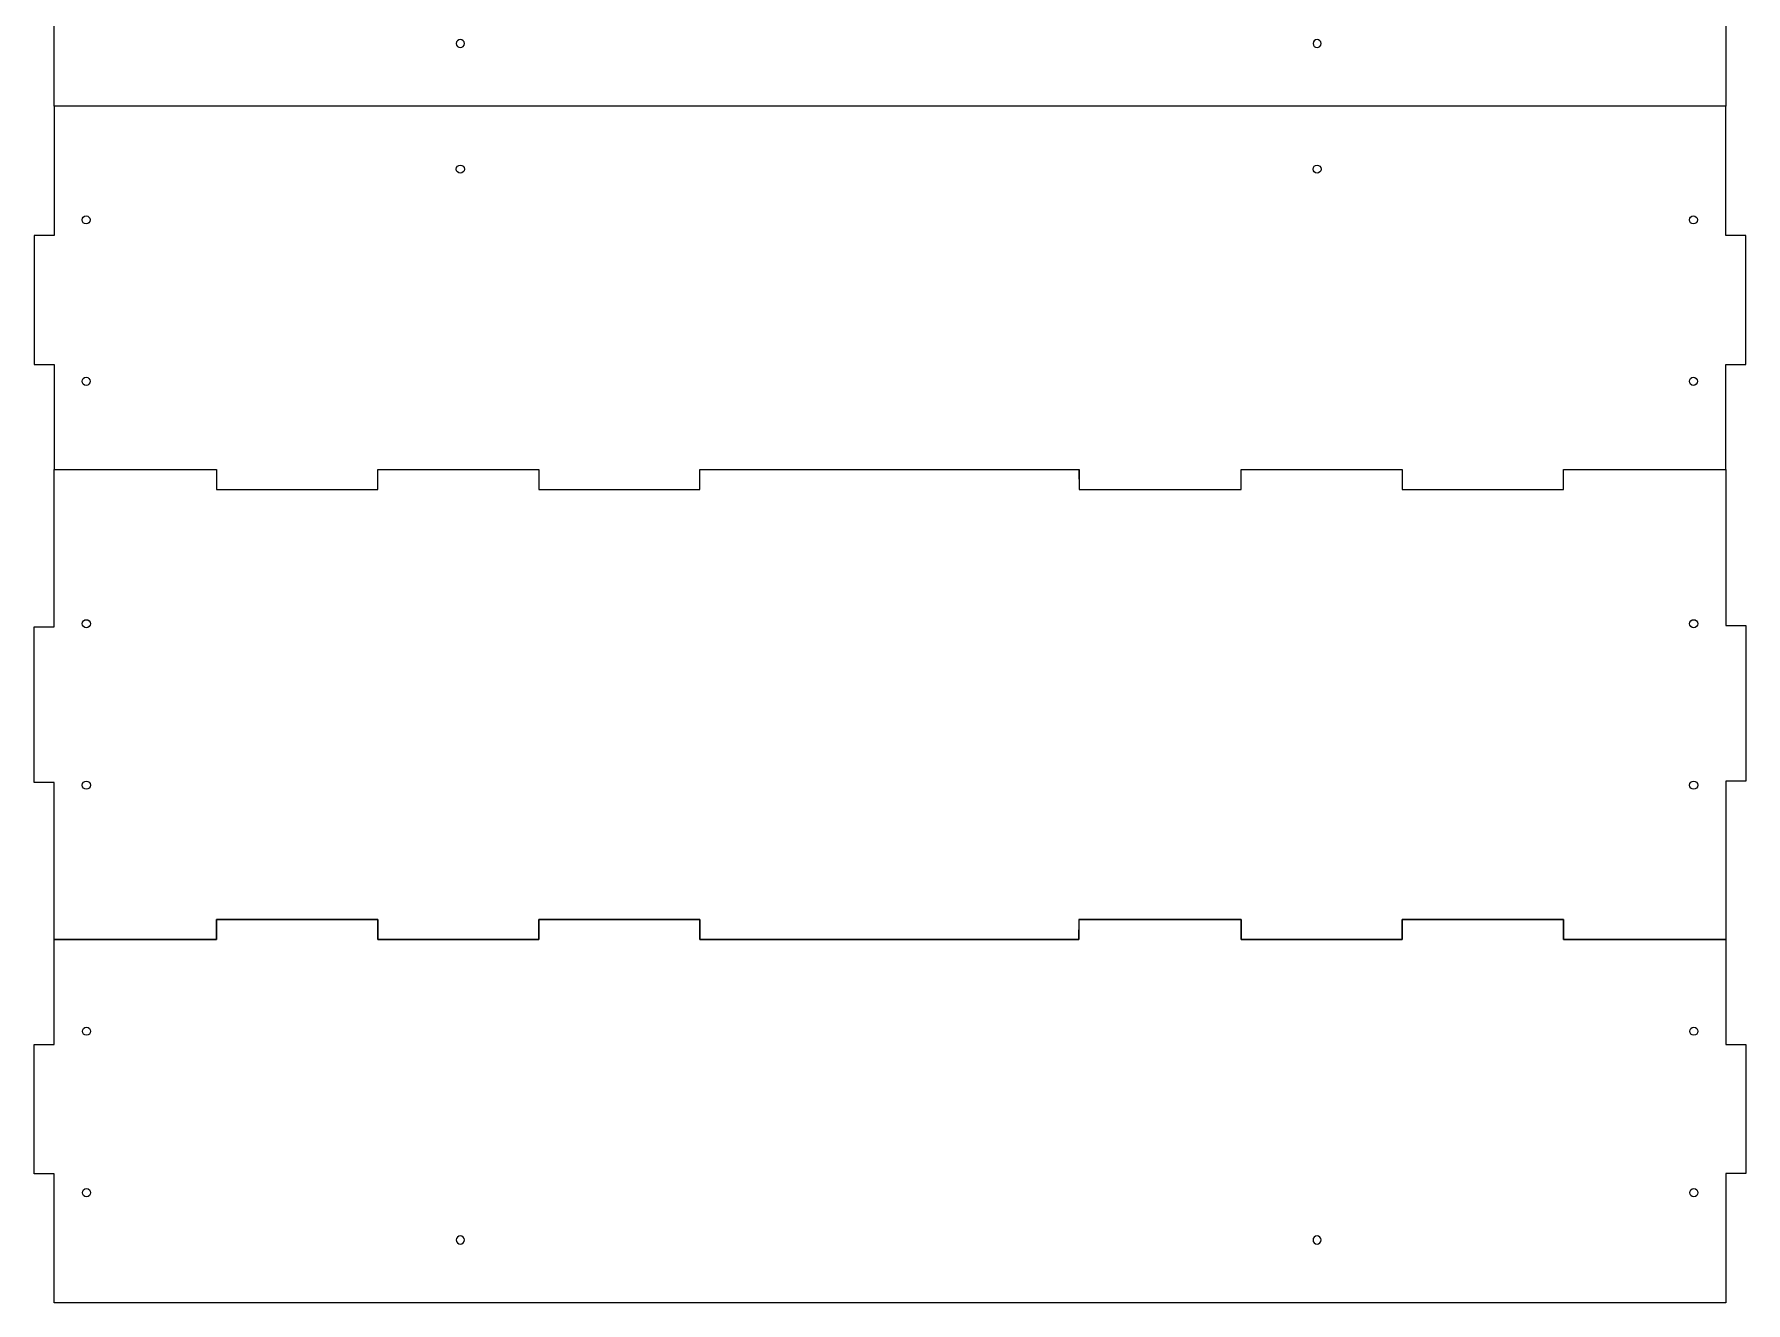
# Model space of a CAD drawing. Header units: millimetres. Extents: x -410 to 959, y -509 to 604.
# Drawn here: x -410 to 120, y -509 to -116 of the extents above; entities that cross this region are included whole.
import ezdxf

# ---------------------------------------------------------------- set-up
doc = ezdxf.new("R2010")
doc.units = ezdxf.units.MM
doc.header["$MEASUREMENT"] = 0
doc.layers.add('Layer 1', color=7, linetype='Continuous')

msp = doc.modelspace()

# ---------------------------------------------------------------- linework, layer by layer
at = {"layer": 'Layer 1', "color": 240, "lineweight": 9}
for points in [[(114.1966, -138.2001), (114.1966, -138.2001), (114.1966, -98.1772), (114.1966, -98.1772), (114.1966, -98.1772), (114.1966, -98.1772), (120.4064, -98.1772), (120.4064, -98.1772), (120.4064, -98.1772), (120.4064, -98.1772), (120.4064, -58.1771), (120.4064, -58.1771), (120.4064, -58.1771), (120.4064, -58.1771), (114.1966, -58.1771), (114.1966, -58.1771), (114.1966, -58.1771), (114.1966, -58.1771), (114.1966, -25.6001), (114.1966, -25.6001), (114.1966, -25.6001), (114.1966, -25.6001), (63.8747, -25.6001), (63.8747, -25.6001), (63.8747, -25.6001), (63.8747, -25.6001), (63.8747, -19.4001), (63.8747, -19.4001), (63.8747, -19.4001), (63.8747, -19.4001), (13.9522, -19.4001), (13.9522, -19.4001), (13.9522, -19.4001), (13.9522, -19.4001), (13.9522, -25.6001), (13.9522, -25.6001), (13.9522, -25.6001), (13.9522, -25.6001), (-35.9703, -25.6001), (-35.9703, -25.6001), (-35.9703, -25.6001), (-35.9703, -25.6001), (-35.9703, -19.4001), (-35.9703, -19.4001), (-35.9703, -19.4001), (-35.9703, -19.4001), (-86.1874, -19.4001), (-86.1874, -19.4001), (-86.1874, -19.4001), (-86.1874, -19.4001), (-86.2398, -25.6001), (-86.2398, -25.6001), (-86.2398, -25.6001), (-86.2398, -25.6001), (-203.7628, -25.6001), (-203.7628, -25.6001), (-203.7628, -25.6001), (-203.7628, -25.6001), (-203.7104, -19.4001), (-203.7104, -19.4001), (-203.7104, -19.4001), (-203.7104, -19.4001), (-253.6329, -19.4001), (-253.6329, -19.4001), (-253.6329, -19.4001), (-253.6329, -19.4001), (-253.6329, -25.6001), (-253.6329, -25.6001), (-253.6329, -25.6001), (-253.6329, -25.6001), (-303.5554, -25.6001), (-303.5554, -25.6001), (-303.5554, -25.6001), (-303.5554, -25.6001), (-303.5554, -19.4001), (-303.5554, -19.4001), (-303.5554, -19.4001), (-303.5554, -19.4001), (-353.4779, -19.4001), (-353.4779, -19.4001), (-353.4779, -19.4001), (-353.4779, -19.4001), (-353.4779, -25.6001), (-353.4779, -25.6001), (-353.4779, -25.6001), (-353.4779, -25.6001), (-403.7999, -25.6001), (-403.7999, -25.6001), (-403.7999, -25.6001), (-403.7999, -25.6001), (-403.7999, -58.1929), (-403.7999, -58.1929), (-403.7999, -58.1929), (-403.7999, -58.1929), (-409.9999, -58.1929), (-409.9999, -58.1929), (-409.9999, -58.1929), (-409.9999, -58.1929), (-409.9999, -98.1929), (-409.9999, -98.1929), (-409.9999, -98.1929), (-409.9999, -98.1929), (-403.7999, -98.1929), (-403.7999, -98.1929), (-403.7999, -98.1929), (-403.7999, -98.1929), (-403.7999, -138.2001), (-403.7999, -138.2001), (-403.7999, -138.2001), (-403.7999, -138.2001), (114.1966, -138.2001), (114.1966, -138.2001)], [(114.1966, -138.2001), (114.1966, -138.2001), (114.1966, -178.223), (114.1966, -178.223), (114.1966, -178.223), (114.1966, -178.223), (120.4064, -178.223), (120.4064, -178.223), (120.4064, -178.223), (120.4064, -178.223), (120.4064, -218.2231), (120.4064, -218.2231), (120.4064, -218.2231), (120.4064, -218.2231), (114.1966, -218.2231), (114.1966, -218.2231), (114.1966, -218.2231), (114.1966, -218.2231), (114.1966, -250.8001), (114.1966, -250.8001), (114.1966, -250.8001), (114.1966, -250.8001), (63.8747, -250.8001), (63.8747, -250.8001), (63.8747, -250.8001), (63.8747, -250.8001), (63.8747, -257.0001), (63.8747, -257.0001), (63.8747, -257.0001), (63.8747, -257.0001), (13.9522, -257.0001), (13.9522, -257.0001), (13.9522, -257.0001), (13.9522, -257.0001), (13.9522, -250.8001), (13.9522, -250.8001), (13.9522, -250.8001), (13.9522, -250.8001), (-35.9703, -250.8001), (-35.9703, -250.8001), (-35.9703, -250.8001), (-35.9703, -250.8001), (-35.9703, -257.0001), (-35.9703, -257.0001), (-35.9703, -257.0001), (-35.9703, -257.0001), (-86.1874, -257.0001), (-86.1874, -257.0001), (-86.1874, -257.0001), (-86.1874, -257.0001), (-86.2398, -250.8001), (-86.2398, -250.8001), (-86.2398, -250.8001), (-86.2398, -250.8001), (-203.7628, -250.8001), (-203.7628, -250.8001), (-203.7628, -250.8001), (-203.7628, -250.8001), (-203.7104, -257.0001), (-203.7104, -257.0001), (-203.7104, -257.0001), (-203.7104, -257.0001), (-253.6329, -257.0001), (-253.6329, -257.0001), (-253.6329, -257.0001), (-253.6329, -257.0001), (-253.6329, -250.8001), (-253.6329, -250.8001), (-253.6329, -250.8001), (-253.6329, -250.8001), (-303.5554, -250.8001), (-303.5554, -250.8001), (-303.5554, -250.8001), (-303.5554, -250.8001), (-303.5554, -257.0001), (-303.5554, -257.0001), (-303.5554, -257.0001), (-303.5554, -257.0001), (-353.4779, -257.0001), (-353.4779, -257.0001), (-353.4779, -257.0001), (-353.4779, -257.0001), (-353.4779, -250.8001), (-353.4779, -250.8001), (-353.4779, -250.8001), (-353.4779, -250.8001), (-403.7999, -250.8001), (-403.7999, -250.8001), (-403.7999, -250.8001), (-403.7999, -250.8001), (-403.7999, -218.2073), (-403.7999, -218.2073), (-403.7999, -218.2073), (-403.7999, -218.2073), (-409.9999, -218.2073), (-409.9999, -218.2073), (-409.9999, -218.2073), (-409.9999, -218.2073), (-409.9999, -178.2073), (-409.9999, -178.2073), (-409.9999, -178.2073), (-409.9999, -178.2073), (-403.7999, -178.2073), (-403.7999, -178.2073), (-403.7999, -178.2073), (-403.7999, -178.2073), (-403.7999, -138.2001), (-403.7999, -138.2001), (-403.7999, -138.2001), (-403.7999, -138.2001), (114.1966, -138.2001), (114.1966, -138.2001)], [(114.1967, -509), (114.1967, -509), (114.1967, -468.9771), (114.1967, -468.9771), (114.1967, -468.9771), (114.1967, -468.9771), (120.4065, -468.9771), (120.4065, -468.9771), (120.4065, -468.9771), (120.4065, -468.9771), (120.4065, -428.977), (120.4065, -428.977), (120.4065, -428.977), (120.4065, -428.977), (114.1967, -428.977), (114.1967, -428.977), (114.1967, -428.977), (114.1967, -428.977), (114.1967, -396.4), (114.1967, -396.4), (114.1967, -396.4), (114.1967, -396.4), (63.8748, -396.4), (63.8748, -396.4), (63.8748, -396.4), (63.8748, -396.4), (63.8748, -390.2), (63.8748, -390.2), (63.8748, -390.2), (63.8748, -390.2), (13.9523, -390.2), (13.9523, -390.2), (13.9523, -390.2), (13.9523, -390.2), (13.9523, -396.4), (13.9523, -396.4), (13.9523, -396.4), (13.9523, -396.4), (-35.9702, -396.4), (-35.9702, -396.4), (-35.9702, -396.4), (-35.9702, -396.4), (-35.9702, -390.2), (-35.9702, -390.2), (-35.9702, -390.2), (-35.9702, -390.2), (-86.1873, -390.2), (-86.1873, -390.2), (-86.1873, -390.2), (-86.1873, -390.2), (-86.2397, -396.4), (-86.2397, -396.4), (-86.2397, -396.4), (-86.2397, -396.4), (-203.7627, -396.4), (-203.7627, -396.4), (-203.7627, -396.4), (-203.7627, -396.4), (-203.7103, -390.2), (-203.7103, -390.2), (-203.7103, -390.2), (-203.7103, -390.2), (-253.6328, -390.2), (-253.6328, -390.2), (-253.6328, -390.2), (-253.6328, -390.2), (-253.6328, -396.4), (-253.6328, -396.4), (-253.6328, -396.4), (-253.6328, -396.4), (-303.5553, -396.4), (-303.5553, -396.4), (-303.5553, -396.4), (-303.5553, -396.4), (-303.5553, -390.2), (-303.5553, -390.2), (-303.5553, -390.2), (-303.5553, -390.2), (-353.4778, -390.2), (-353.4778, -390.2), (-353.4778, -390.2), (-353.4778, -390.2), (-353.4778, -396.4), (-353.4778, -396.4), (-353.4778, -396.4), (-353.4778, -396.4), (-403.7998, -396.4), (-403.7998, -396.4), (-403.7998, -396.4), (-403.7998, -396.4), (-403.7998, -428.9928), (-403.7998, -428.9928), (-403.7998, -428.9928), (-403.7998, -428.9928), (-409.9998, -428.9928), (-409.9998, -428.9928), (-409.9998, -428.9928), (-409.9998, -428.9928), (-409.9998, -468.9928), (-409.9998, -468.9928), (-409.9998, -468.9928), (-409.9998, -468.9928), (-403.7998, -468.9928), (-403.7998, -468.9928), (-403.7998, -468.9928), (-403.7998, -468.9928), (-403.7998, -509), (-403.7998, -509), (-403.7998, -509), (-403.7998, -509), (114.1967, -509), (114.1967, -509)]]:
    msp.add_open_spline(points, degree=3, knots=[0, 0, 0, 0, 0.03448276, 0.03448276, 0.03448276, 0.03448276, 0.06896552, 0.06896552, 0.06896552, 0.06896552, 0.10344828, 0.10344828, 0.10344828, 0.10344828, 0.13793103, 0.13793103, 0.13793103, 0.13793103, 0.17241379, 0.17241379, 0.17241379, 0.17241379, 0.20689655, 0.20689655, 0.20689655, 0.20689655, 0.24137931, 0.24137931, 0.24137931, 0.24137931, 0.27586207, 0.27586207, 0.27586207, 0.27586207, 0.31034483, 0.31034483, 0.31034483, 0.31034483, 0.34482759, 0.34482759, 0.34482759, 0.34482759, 0.37931034, 0.37931034, 0.37931034, 0.37931034, 0.4137931, 0.4137931, 0.4137931, 0.4137931, 0.44827586, 0.44827586, 0.44827586, 0.44827586, 0.48275862, 0.48275862, 0.48275862, 0.48275862, 0.51724138, 0.51724138, 0.51724138, 0.51724138, 0.55172414, 0.55172414, 0.55172414, 0.55172414, 0.5862069, 0.5862069, 0.5862069, 0.5862069, 0.62068966, 0.62068966, 0.62068966, 0.62068966, 0.65517241, 0.65517241, 0.65517241, 0.65517241, 0.68965517, 0.68965517, 0.68965517, 0.68965517, 0.72413793, 0.72413793, 0.72413793, 0.72413793, 0.75862069, 0.75862069, 0.75862069, 0.75862069, 0.79310345, 0.79310345, 0.79310345, 0.79310345, 0.82758621, 0.82758621, 0.82758621, 0.82758621, 0.86206897, 0.86206897, 0.86206897, 0.86206897, 0.89655172, 0.89655172, 0.89655172, 0.89655172, 0.93103448, 0.93103448, 0.93103448, 0.93103448, 1, 1, 1, 1], dxfattribs=at)
at = {"layer": 'Layer 1', "color": 250, "lineweight": 20}
for points in [[(-279.2019, -118.7375), (-279.2019, -118.0471), (-278.6422, -117.4875), (-277.9519, -117.4875), (-277.9519, -117.4875), (-277.2616, -117.4875), (-276.7019, -118.0471), (-276.7019, -118.7375), (-276.7019, -118.7375), (-276.7019, -119.4279), (-277.2616, -119.9875), (-277.9519, -119.9875), (-277.9519, -119.9875), (-278.6422, -119.9875), (-279.2019, -119.4279), (-279.2019, -118.7375)], [(-13.7015, -118.7375), (-13.7015, -118.0471), (-13.1418, -117.4875), (-12.4515, -117.4875), (-12.4515, -117.4875), (-11.7612, -117.4875), (-11.2015, -118.0471), (-11.2015, -118.7375), (-11.2015, -118.7375), (-11.2015, -119.4279), (-11.7612, -119.9875), (-12.4515, -119.9875), (-12.4515, -119.9875), (-13.1418, -119.9875), (-13.7015, -119.4279), (-13.7015, -118.7375)], [(-279.2019, -157.6627), (-279.2019, -158.3531), (-278.6422, -158.9127), (-277.9519, -158.9127), (-277.9519, -158.9127), (-277.2616, -158.9127), (-276.7019, -158.3531), (-276.7019, -157.6627), (-276.7019, -157.6627), (-276.7019, -156.9723), (-277.2616, -156.4127), (-277.9519, -156.4127), (-277.9519, -156.4127), (-278.6422, -156.4127), (-279.2019, -156.9723), (-279.2019, -157.6627)], [(-13.7015, -157.6627), (-13.7015, -158.3531), (-13.1418, -158.9127), (-12.4515, -158.9127), (-12.4515, -158.9127), (-11.7612, -158.9127), (-11.2015, -158.3531), (-11.2015, -157.6627), (-11.2015, -157.6627), (-11.2015, -156.9723), (-11.7612, -156.4127), (-12.4515, -156.4127), (-12.4515, -156.4127), (-13.1418, -156.4127), (-13.7015, -156.9723), (-13.7015, -157.6627)], [(-395.1708, -173.3912), (-395.1708, -174.0816), (-394.6111, -174.6412), (-393.9208, -174.6412), (-393.9208, -174.6412), (-393.2305, -174.6412), (-392.6708, -174.0816), (-392.6708, -173.3912), (-392.6708, -173.3912), (-392.6708, -172.7008), (-393.2305, -172.1412), (-393.9208, -172.1412), (-393.9208, -172.1412), (-394.6111, -172.1412), (-395.1708, -172.7008), (-395.1708, -173.3912)], [(102.9363, -173.3912), (102.9363, -174.0816), (103.496, -174.6412), (104.1863, -174.6412), (104.1863, -174.6412), (104.8766, -174.6412), (105.4363, -174.0816), (105.4363, -173.3912), (105.4363, -173.3912), (105.4363, -172.7008), (104.8766, -172.1412), (104.1863, -172.1412), (104.1863, -172.1412), (103.496, -172.1412), (102.9363, -172.7008), (102.9363, -173.3912)], [(-395.1708, -223.428), (-395.1708, -224.1184), (-394.6111, -224.678), (-393.9208, -224.678), (-393.9208, -224.678), (-393.2305, -224.678), (-392.6708, -224.1184), (-392.6708, -223.428), (-392.6708, -223.428), (-392.6708, -222.7376), (-393.2305, -222.178), (-393.9208, -222.178), (-393.9208, -222.178), (-394.6111, -222.178), (-395.1708, -222.7376), (-395.1708, -223.428)], [(102.9363, -223.428), (102.9363, -224.1184), (103.496, -224.678), (104.1863, -224.678), (104.1863, -224.678), (104.8766, -224.678), (105.4363, -224.1184), (105.4363, -223.428), (105.4363, -223.428), (105.4363, -222.7376), (104.8766, -222.178), (104.1863, -222.178), (104.1863, -222.178), (103.496, -222.178), (102.9363, -222.7376), (102.9363, -223.428)], [(-395.105, -298.5466), (-395.105, -299.237), (-394.5453, -299.7966), (-393.855, -299.7966), (-393.855, -299.7966), (-393.1647, -299.7966), (-392.605, -299.237), (-392.605, -298.5466), (-392.605, -298.5466), (-392.605, -297.8562), (-393.1647, -297.2966), (-393.855, -297.2966), (-393.855, -297.2966), (-394.5453, -297.2966), (-395.105, -297.8562), (-395.105, -298.5466)], [(103.0021, -298.5466), (103.0021, -299.237), (103.5618, -299.7966), (104.2521, -299.7966), (104.2521, -299.7966), (104.9424, -299.7966), (105.5021, -299.237), (105.5021, -298.5466), (105.5021, -298.5466), (105.5021, -297.8562), (104.9424, -297.2966), (104.2521, -297.2966), (104.2521, -297.2966), (103.5618, -297.2966), (103.0021, -297.8562), (103.0021, -298.5466)], [(-395.105, -348.5834), (-395.105, -349.2738), (-394.5453, -349.8334), (-393.855, -349.8334), (-393.855, -349.8334), (-393.1647, -349.8334), (-392.605, -349.2738), (-392.605, -348.5834), (-392.605, -348.5834), (-392.605, -347.893), (-393.1647, -347.3334), (-393.855, -347.3334), (-393.855, -347.3334), (-394.5453, -347.3334), (-395.105, -347.893), (-395.105, -348.5834)], [(103.0021, -348.5834), (103.0021, -349.2738), (103.5618, -349.8334), (104.2521, -349.8334), (104.2521, -349.8334), (104.9424, -349.8334), (105.5021, -349.2738), (105.5021, -348.5834), (105.5021, -348.5834), (105.5021, -347.893), (104.9424, -347.3334), (104.2521, -347.3334), (104.2521, -347.3334), (103.5618, -347.3334), (103.0021, -347.893), (103.0021, -348.5834)], [(-395.0499, -424.8471), (-395.0499, -425.5375), (-394.4902, -426.0971), (-393.7999, -426.0971), (-393.7999, -426.0971), (-393.1096, -426.0971), (-392.5499, -425.5375), (-392.5499, -424.8471), (-392.5499, -424.8471), (-392.5499, -424.1567), (-393.1096, -423.5971), (-393.7999, -423.5971), (-393.7999, -423.5971), (-394.4902, -423.5971), (-395.0499, -424.1567), (-395.0499, -424.8471)], [(103.0572, -424.8471), (103.0572, -425.5375), (103.6169, -426.0971), (104.3072, -426.0971), (104.3072, -426.0971), (104.9975, -426.0971), (105.5572, -425.5375), (105.5572, -424.8471), (105.5572, -424.8471), (105.5572, -424.1567), (104.9975, -423.5971), (104.3072, -423.5971), (104.3072, -423.5971), (103.6169, -423.5971), (103.0572, -424.1567), (103.0572, -424.8471)], [(-395.0499, -474.8839), (-395.0499, -475.5743), (-394.4902, -476.1339), (-393.7999, -476.1339), (-393.7999, -476.1339), (-393.1096, -476.1339), (-392.5499, -475.5743), (-392.5499, -474.8839), (-392.5499, -474.8839), (-392.5499, -474.1935), (-393.1096, -473.6339), (-393.7999, -473.6339), (-393.7999, -473.6339), (-394.4902, -473.6339), (-395.0499, -474.1935), (-395.0499, -474.8839)], [(103.0572, -474.8839), (103.0572, -475.5743), (103.6169, -476.1339), (104.3072, -476.1339), (104.3072, -476.1339), (104.9975, -476.1339), (105.5572, -475.5743), (105.5572, -474.8839), (105.5572, -474.8839), (105.5572, -474.1935), (104.9975, -473.6339), (104.3072, -473.6339), (104.3072, -473.6339), (103.6169, -473.6339), (103.0572, -474.1935), (103.0572, -474.8839)], [(-279.2019, -489.5374), (-279.2019, -488.847), (-278.6422, -488.2874), (-277.9519, -488.2874), (-277.9519, -488.2874), (-277.2616, -488.2874), (-276.7019, -488.847), (-276.7019, -489.5374), (-276.7019, -489.5374), (-276.7019, -490.2278), (-277.2616, -490.7874), (-277.9519, -490.7874), (-277.9519, -490.7874), (-278.6422, -490.7874), (-279.2019, -490.2278), (-279.2019, -489.5374)], [(-13.7071, -489.5374), (-13.7071, -488.847), (-13.1474, -488.2874), (-12.4571, -488.2874), (-12.4571, -488.2874), (-11.7668, -488.2874), (-11.2071, -488.847), (-11.2071, -489.5374), (-11.2071, -489.5374), (-11.2071, -490.2278), (-11.7668, -490.7874), (-12.4571, -490.7874), (-12.4571, -490.7874), (-13.1474, -490.7874), (-13.7071, -490.2278), (-13.7071, -489.5374)]]:
    msp.add_open_spline(points, degree=3, knots=[0, 0, 0, 0, 0.2, 0.2, 0.2, 0.2, 0.4, 0.4, 0.4, 0.4, 0.6, 0.6, 0.6, 0.6, 1, 1, 1, 1], dxfattribs=at)
at = {"layer": 'Layer 1', "color": 250, "lineweight": 9}
msp.add_open_spline([(-403.7999, -250.8001), (-403.7999, -250.8001), (-403.8031, -299.5199), (-403.8031, -299.5199), (-403.8031, -299.5199), (-403.8031, -299.5199), (-409.9998, -299.5224), (-409.9998, -299.5224), (-409.9998, -299.5224), (-409.9998, -299.5224), (-409.9998, -347.7376), (-409.9998, -347.7376), (-409.9998, -347.7376), (-409.9998, -347.7376), (-403.7998, -347.7375), (-403.7998, -347.7375), (-403.7998, -347.7375), (-403.7998, -347.7375), (-403.7998, -388.6), (-403.7998, -388.6), (-403.7998, -388.6), (-403.7998, -388.6), (-403.7998, -396.4), (-403.7998, -396.4), (-403.7998, -396.4), (-403.7998, -396.4), (-353.4778, -396.4), (-353.4778, -396.4), (-353.4778, -396.4), (-353.4778, -396.4), (-353.4778, -390.2), (-353.4778, -390.2), (-353.4778, -390.2), (-353.4778, -390.2), (-303.5553, -390.2), (-303.5553, -390.2), (-303.5553, -390.2), (-303.5553, -390.2), (-303.5553, -396.4), (-303.5553, -396.4), (-303.5553, -396.4), (-303.5553, -396.4), (-253.6328, -396.4), (-253.6328, -396.4), (-253.6328, -396.4), (-253.6328, -396.4), (-253.6328, -390.2), (-253.6328, -390.2), (-253.6328, -390.2), (-253.6328, -390.2), (-203.7103, -390.2), (-203.7103, -390.2), (-203.7103, -390.2), (-203.7103, -390.2), (-203.7103, -396.4), (-203.7103, -396.4), (-203.7103, -396.4), (-203.7103, -396.4), (-86.2397, -396.4), (-86.2397, -396.4), (-86.2397, -396.4), (-86.2397, -396.4), (-86.2921, -390.2), (-86.2921, -390.2), (-86.2921, -390.2), (-86.2921, -390.2), (-35.9702, -390.2), (-35.9702, -390.2), (-35.9702, -390.2), (-35.9702, -390.2), (-35.9702, -396.4), (-35.9702, -396.4), (-35.9702, -396.4), (-35.9702, -396.4), (13.9523, -396.4), (13.9523, -396.4), (13.9523, -396.4), (13.9523, -396.4), (13.9523, -390.2), (13.9523, -390.2), (13.9523, -390.2), (13.9523, -390.2), (63.8748, -390.2), (63.8748, -390.2), (63.8748, -390.2), (63.8748, -390.2), (63.8748, -396.4), (63.8748, -396.4), (63.8748, -396.4), (63.8748, -396.4), (114.1967, -396.4), (114.1967, -396.4), (114.1967, -396.4), (114.1967, -396.4), (114.1967, -388.6), (114.1967, -388.6), (114.1967, -388.6), (114.1967, -388.6), (114.1967, -347.3), (114.1967, -347.3), (114.1967, -347.3), (114.1967, -347.3), (120.4065, -347.3), (120.4065, -347.3), (120.4065, -347.3), (120.4065, -347.3), (120.4065, -299.0824), (120.4065, -299.0824), (120.4065, -299.0824), (120.4065, -299.0824), (114.1967, -299.0824), (114.1967, -299.0824), (114.1967, -299.0824), (114.1967, -299.0824), (114.1967, -250.8), (114.1967, -250.8), (114.1967, -250.8), (114.1967, -250.8), (63.8747, -250.8001), (63.8747, -250.8001), (63.8747, -250.8001), (63.8747, -250.8001), (63.8747, -257.0001), (63.8747, -257.0001), (63.8747, -257.0001), (63.8747, -257.0001), (13.9522, -257.0001), (13.9522, -257.0001), (13.9522, -257.0001), (13.9522, -257.0001), (13.9522, -250.8001), (13.9522, -250.8001), (13.9522, -250.8001), (13.9522, -250.8001), (-35.9703, -250.8001), (-35.9703, -250.8001), (-35.9703, -250.8001), (-35.9703, -250.8001), (-35.9703, -257.0001), (-35.9703, -257.0001), (-35.9703, -257.0001), (-35.9703, -257.0001), (-86.1874, -257.0001), (-86.1874, -257.0001), (-86.1874, -257.0001), (-86.1874, -257.0001), (-86.1612, -250.8001), (-86.1612, -250.8001), (-86.1612, -250.8001), (-86.1612, -250.8001), (-203.7628, -250.8001), (-203.7628, -250.8001), (-203.7628, -250.8001), (-203.7628, -250.8001), (-203.7104, -257.0001), (-203.7104, -257.0001), (-203.7104, -257.0001), (-203.7104, -257.0001), (-253.6329, -257.0001), (-253.6329, -257.0001), (-253.6329, -257.0001), (-253.6329, -257.0001), (-253.6329, -250.8001), (-253.6329, -250.8001), (-253.6329, -250.8001), (-253.6329, -250.8001), (-303.5554, -250.8001), (-303.5554, -250.8001), (-303.5554, -250.8001), (-303.5554, -250.8001), (-303.5554, -257.0001), (-303.5554, -257.0001), (-303.5554, -257.0001), (-303.5554, -257.0001), (-353.4779, -257.0001), (-353.4779, -257.0001), (-353.4779, -257.0001), (-353.4779, -257.0001), (-353.4779, -250.8001), (-353.4779, -250.8001), (-353.4779, -250.8001), (-353.4779, -250.8001), (-403.7999, -250.8001), (-403.7999, -250.8001)], degree=3, knots=[0, 0, 0, 0, 0.0212766, 0.0212766, 0.0212766, 0.0212766, 0.04255319, 0.04255319, 0.04255319, 0.04255319, 0.06382979, 0.06382979, 0.06382979, 0.06382979, 0.08510638, 0.08510638, 0.08510638, 0.08510638, 0.10638298, 0.10638298, 0.10638298, 0.10638298, 0.12765957, 0.12765957, 0.12765957, 0.12765957, 0.14893617, 0.14893617, 0.14893617, 0.14893617, 0.17021277, 0.17021277, 0.17021277, 0.17021277, 0.19148936, 0.19148936, 0.19148936, 0.19148936, 0.21276596, 0.21276596, 0.21276596, 0.21276596, 0.23404255, 0.23404255, 0.23404255, 0.23404255, 0.25531915, 0.25531915, 0.25531915, 0.25531915, 0.27659574, 0.27659574, 0.27659574, 0.27659574, 0.29787234, 0.29787234, 0.29787234, 0.29787234, 0.31914894, 0.31914894, 0.31914894, 0.31914894, 0.34042553, 0.34042553, 0.34042553, 0.34042553, 0.36170213, 0.36170213, 0.36170213, 0.36170213, 0.38297872, 0.38297872, 0.38297872, 0.38297872, 0.40425532, 0.40425532, 0.40425532, 0.40425532, 0.42553191, 0.42553191, 0.42553191, 0.42553191, 0.44680851, 0.44680851, 0.44680851, 0.44680851, 0.46808511, 0.46808511, 0.46808511, 0.46808511, 0.4893617, 0.4893617, 0.4893617, 0.4893617, 0.5106383, 0.5106383, 0.5106383, 0.5106383, 0.53191489, 0.53191489, 0.53191489, 0.53191489, 0.55319149, 0.55319149, 0.55319149, 0.55319149, 0.57446809, 0.57446809, 0.57446809, 0.57446809, 0.59574468, 0.59574468, 0.59574468, 0.59574468, 0.61702128, 0.61702128, 0.61702128, 0.61702128, 0.63829787, 0.63829787, 0.63829787, 0.63829787, 0.65957447, 0.65957447, 0.65957447, 0.65957447, 0.68085106, 0.68085106, 0.68085106, 0.68085106, 0.70212766, 0.70212766, 0.70212766, 0.70212766, 0.72340426, 0.72340426, 0.72340426, 0.72340426, 0.74468085, 0.74468085, 0.74468085, 0.74468085, 0.76595745, 0.76595745, 0.76595745, 0.76595745, 0.78723404, 0.78723404, 0.78723404, 0.78723404, 0.80851064, 0.80851064, 0.80851064, 0.80851064, 0.82978723, 0.82978723, 0.82978723, 0.82978723, 0.85106383, 0.85106383, 0.85106383, 0.85106383, 0.87234043, 0.87234043, 0.87234043, 0.87234043, 0.89361702, 0.89361702, 0.89361702, 0.89361702, 0.91489362, 0.91489362, 0.91489362, 0.91489362, 0.93617021, 0.93617021, 0.93617021, 0.93617021, 0.95744681, 0.95744681, 0.95744681, 0.95744681, 1, 1, 1, 1], dxfattribs=at)

doc.saveas('drawing.dxf')
